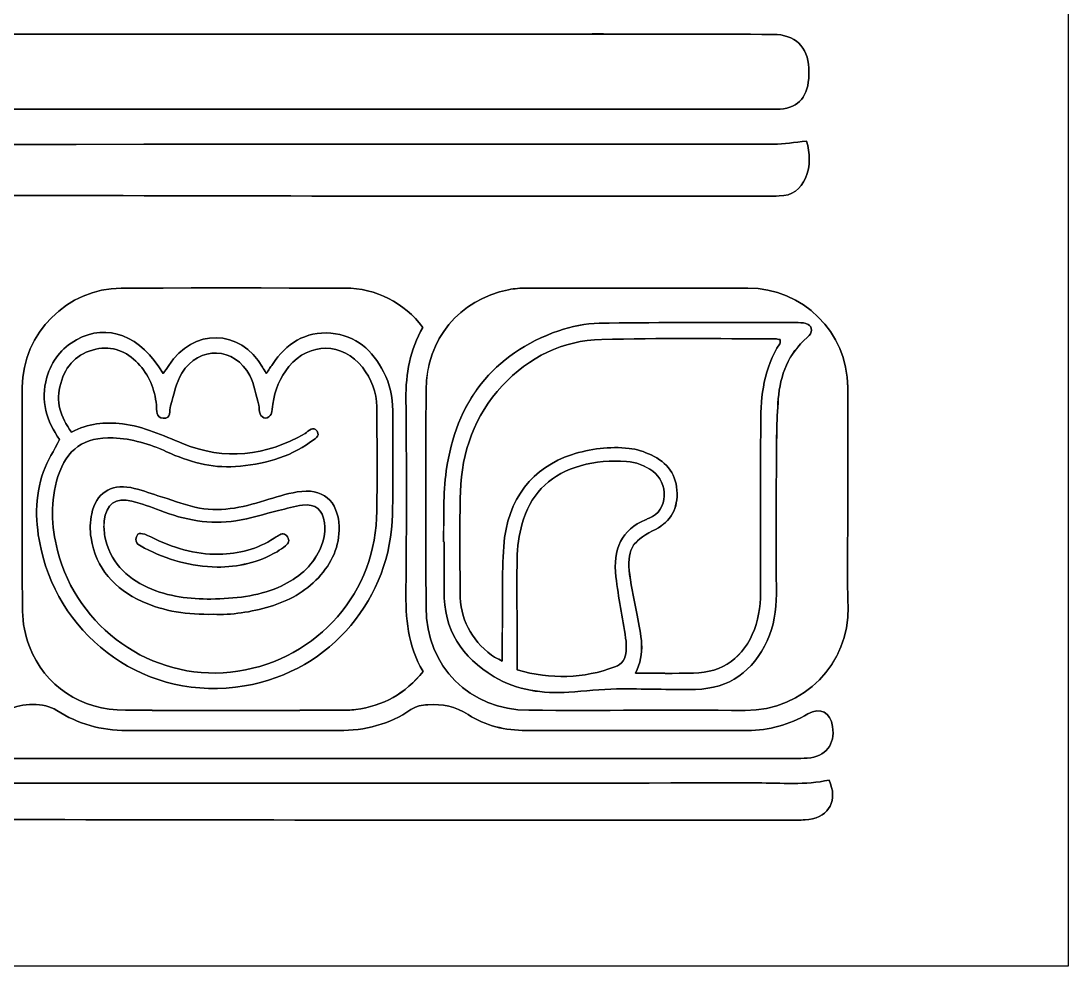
# Model space of a CAD drawing. Extents: x 0 to 300, y 0 to 232.
# Drawn here: x 244.5 to 300, y 0 to 50.1 of the extents above; entities that cross this region are included whole.
import ezdxf

# ---------------------------------------------------------------- set-up
doc = ezdxf.new("R2010")
doc.units = 0
doc.layers.get('0').update_dxf_attribs({"linetype": 'CONTINUOUS'})

msp = doc.modelspace()

# ---------------------------------------------------------------- linework, layer by layer
at = {"color": 7}
for points in [[(245.741734, 45.445512), (245.741734, 45.44637)], [(245.741734, 45.445368), (245.741734, 45.445941)], [(265.772802, 33.876193), (265.773088, 33.875621)], [(265.773374, 33.875049), (265.773088, 33.875621)], [(288.320631, 24.726051), (288.3192, 24.726051)], [(288.320488, 24.725908), (288.320631, 24.726051)], [(288.320774, 24.726194), (288.320631, 24.726051)], [(266.864271, 22.507626), (266.864987, 22.507626)], [(266.865702, 22.507913), (266.864987, 22.507626)], [(254.859109, 21.156168), (254.859109, 21.156024), (254.859109, 21.156024)], [(270.782429, 15.707692), (270.782572, 15.707692)], [(270.782715, 15.707692), (270.782572, 15.707692)], [(277.048505, 15.531981), (277.048934, 15.531981)], [(277.049364, 15.531981), (277.048934, 15.531981)], [(247.365059, 11.014431), (247.365059, 11.015146)], [(247.365059, 11.015003), (247.365059, 11.01486)]]:
    msp.add_lwpolyline(points, dxfattribs=at)
for points in [[(246.505391, 27.933637)], [(246.505391, 27.933637)], [(247.145277, 28.318399)], [(247.145277, 28.318399)], [(254.536591, 19.46688)], [(254.536591, 19.46688)], [(254.660647, 18.657006)], [(254.660647, 18.657006)]]:
    msp.add_lwpolyline(points, close=True, dxfattribs=at)
for points in [[(300.002416, 231.870004), (300.002416, 154.580004), (300.002416, 77.290004), (300.002416, 0.000005)], [(274.755818, 49.439649), (252.87821, 49.43464), (231.000458, 49.426485), (209.122849, 49.41933)], [(209.122849, 49.418901), (231.000458, 49.426055), (252.87821, 49.434068), (274.755818, 49.439219)], [(274.755818, 49.439219), (277.959541, 49.44065), (281.163265, 49.4272), (284.367131, 49.418901)], [(284.367131, 49.41933), (281.163265, 49.427629), (277.959541, 49.440221), (274.755818, 49.439649)], [(286.252162, 47.625446), (286.19693, 48.761844), (285.509825, 49.416468), (284.367131, 49.41933)], [(284.367131, 49.418901), (285.509682, 49.415896), (286.19693, 48.761415), (286.252162, 47.625016)], [(286.244578, 47.076706), (286.257456, 47.258856), (286.261033, 47.443009), (286.252162, 47.625446)], [(286.252162, 47.625016), (286.261177, 47.44258), (286.257456, 47.258427), (286.244578, 47.076277)], [(284.531252, 45.449089), (285.603261, 45.45238), (286.168742, 46.002836), (286.244578, 47.076706)], [(286.244578, 47.076277), (286.168885, 46.002407), (285.603405, 45.45195), (284.531252, 45.448659)], [(207.91319, 45.446799), (220.522752, 45.446656), (233.132172, 45.446656), (245.741734, 45.445368)], [(245.741734, 45.44637), (233.132172, 45.44637), (220.522752, 45.44637), (207.91319, 45.44637)], [(245.741734, 45.445941), (255.925395, 45.445941), (266.109057, 45.445941), (276.292718, 45.445941)], [(276.292718, 45.445512), (266.109057, 45.445368), (255.925395, 45.445368), (245.741734, 45.445512)], [(276.292718, 45.445941), (279.038848, 45.445941), (281.785122, 45.440503), (284.531252, 45.449089)], [(284.531252, 45.448659), (281.785122, 45.439931), (279.038848, 45.445512), (276.292718, 45.445512)], [(284.379007, 43.593247), (258.925505, 43.584948), (233.472004, 43.58595), (208.018502, 43.587953)], [(208.018645, 43.588096), (233.472147, 43.586093), (258.925648, 43.585091), (284.37915, 43.59339)], [(286.127104, 43.763378), (285.497949, 43.699561), (284.938335, 43.59339), (284.379007, 43.593247)], [(284.37915, 43.59339), (284.938478, 43.593533), (285.497949, 43.699704), (286.127247, 43.763521)], [(286.06901, 41.799792), (286.353182, 42.443971), (286.321273, 43.122776), (286.127104, 43.763378)], [(286.127247, 43.763521), (286.321273, 43.12292), (286.353325, 42.444114), (286.069153, 41.799935)], [(284.68364, 40.84726), (285.364163, 40.848691), (285.815603, 41.225726), (286.06901, 41.799792)], [(286.069153, 41.799935), (285.815746, 41.225726), (285.364306, 40.848119), (284.683783, 40.847403)], [(230.987437, 40.892905), (242.843359, 40.888899), (254.699281, 40.850837), (266.555203, 40.834096)], [(266.555346, 40.834239), (254.699424, 40.85098), (242.843502, 40.889042), (230.98758, 40.893048)], [(266.555203, 40.834096), (272.369266, 40.82594), (278.18333, 40.832665), (283.99725, 40.834096)], [(283.997393, 40.834239), (278.18333, 40.832808), (272.369266, 40.825654), (266.555346, 40.834239)], [(283.99725, 40.834096), (284.22619, 40.834096), (284.454843, 40.847117), (284.68364, 40.84726)], [(284.683783, 40.847403), (284.454986, 40.84726), (284.226333, 40.834239), (283.997393, 40.834239)], [(244.528211, 30.698798), (244.543092, 33.578), (246.918483, 35.949241), (249.78123, 35.959543)], [(249.78123, 35.958685), (246.918483, 35.948526), (244.543235, 33.577141), (244.528211, 30.69794)], [(249.78123, 35.959543), (253.740453, 35.973566), (257.699677, 35.967986), (261.658758, 35.961117)], [(261.658758, 35.960259), (257.699677, 35.967127), (253.740453, 35.972707), (249.78123, 35.958685)], [(261.658758, 35.961117), (263.278362, 35.958113), (264.798664, 35.1863), (265.772802, 33.876193)], [(265.773088, 33.875621), (264.798807, 35.185728), (263.278505, 35.95754), (261.658758, 35.960259)], [(270.322976, 35.874836), (267.702762, 35.343124), (265.958815, 33.242889), (265.947798, 30.567587)], [(265.947941, 30.567873), (265.958958, 33.243175), (267.703049, 35.34341), (270.323119, 35.875122)], [(271.27608, 35.958828), (270.957997, 35.958828), (270.633761, 35.937937), (270.322976, 35.874836)], [(270.323119, 35.875122), (270.633904, 35.938223), (270.95814, 35.958685), (271.276223, 35.959114)], [(283.012667, 35.960259), (279.100376, 35.96956), (275.188228, 35.964408), (271.27608, 35.958828)], [(271.276223, 35.959114), (275.188514, 35.964551), (279.100662, 35.969703), (283.01281, 35.960545)], [(288.31548, 30.697224), (288.286433, 33.633947), (285.947529, 35.953391), (283.012667, 35.960259)], [(283.01281, 35.960545), (285.947672, 35.953677), (288.286433, 33.634233), (288.315623, 30.69751)], [(251.999082, 31.427685), (250.821331, 33.442067), (249.030594, 34.131461), (247.404121, 33.21928)], [(247.404121, 33.21928), (249.030594, 34.131461), (250.821331, 33.442067), (251.999082, 31.427685)], [(275.128274, 34.094544), (274.40969, 34.080951), (273.662632, 33.940296), (272.983969, 33.701198)], [(272.984685, 33.701484), (273.663347, 33.940583), (274.410406, 34.081237), (275.12899, 34.094831)], [(283.566844, 34.139903), (280.754035, 34.132176), (277.940511, 34.147487), (275.128274, 34.094544)], [(275.12899, 34.094831), (277.941083, 34.147773), (280.754607, 34.132606), (283.567559, 34.140189)], [(285.556615, 34.129315), (284.893263, 34.137184), (284.230053, 34.141763), (283.566844, 34.139903)], [(283.567559, 34.140189), (284.230912, 34.142049), (284.894121, 34.137328), (285.55733, 34.129601)], [(286.099631, 34.081667), (285.929787, 34.134466), (285.738479, 34.127168), (285.556615, 34.129315)], [(285.55733, 34.129601), (285.739194, 34.127454), (285.930502, 34.134752), (286.100346, 34.081953)], [(286.264611, 33.442782), (286.4801, 33.706349), (286.419431, 33.981935), (286.099631, 34.081667)], [(286.100346, 34.081953), (286.420146, 33.982221), (286.480815, 33.706635), (286.265326, 33.443068)], [(257.268698, 31.767374), (256.103968, 33.814237), (253.556729, 33.85702), (252.299422, 31.851795)], [(252.299422, 31.851795), (253.556586, 33.85702), (256.103968, 33.814237), (257.268698, 31.767374)], [(260.899966, 33.56784), (259.525041, 33.68045), (258.537453, 33.015667), (257.794401, 31.915469)], [(257.794401, 31.915469), (258.537453, 33.015524), (259.525041, 33.68045), (260.899966, 33.56784)], [(263.697322, 31.512678), (263.110378, 32.651224), (262.24055, 33.458236), (260.899966, 33.56784)], [(260.899966, 33.56784), (262.24055, 33.458092), (263.110378, 32.651224), (263.697322, 31.512678)], [(265.773088, 33.875621), (265.096858, 32.683847), (264.867203, 31.429259), (264.879794, 30.092108)], [(264.879794, 30.09125), (264.867489, 31.428686), (265.097287, 32.683275), (265.773374, 33.875049)], [(272.983969, 33.701198), (269.472752, 32.464065), (267.533204, 29.901802), (267.017088, 26.272108)], [(267.017804, 26.272395), (267.53392, 29.902089), (269.473467, 32.464208), (272.984685, 33.701484)], [(284.631556, 30.082951), (284.731288, 31.344551), (285.162839, 32.490823), (286.166167, 33.347629)], [(286.166882, 33.347915), (285.163554, 32.491109), (284.732146, 31.344837), (284.632271, 30.083237)], [(286.166167, 33.347629), (286.200794, 33.377105), (286.235707, 33.407726), (286.264611, 33.442782)], [(286.265326, 33.443068), (286.236566, 33.408012), (286.201652, 33.377391), (286.166882, 33.347915)], [(247.404121, 33.21928), (246.612706, 32.775423), (246.083712, 32.114933), (245.830877, 31.228936)], [(245.830877, 31.228936), (246.083856, 32.114933), (246.612706, 32.775566), (247.404121, 33.21928)], [(250.662218, 31.97857), (250.055957, 32.609585), (249.308899, 32.912501), (248.42462, 32.721766)], [(248.424763, 32.721909), (249.309042, 32.912644), (250.055957, 32.609728), (250.662361, 31.978714)], [(256.594757, 31.319368), (255.799479, 32.850544), (253.894988, 32.927525), (252.99597, 31.451866)], [(252.996114, 31.452009), (253.895131, 32.927668), (255.799765, 32.850687), (256.594901, 31.319511)], [(262.570223, 31.758788), (261.515957, 33.089929), (259.75627, 33.107672), (258.670667, 31.799139)], [(258.67081, 31.799282), (259.756413, 33.107815), (261.5161, 33.090072), (262.570366, 31.758932)], [(269.990584, 30.778069), (271.41144, 32.315684), (273.186581, 33.180932), (275.261346, 33.235735)], [(275.261775, 33.235592), (273.18701, 33.180789), (271.41187, 32.315541), (269.991013, 30.777925)], [(275.261346, 33.235735), (278.326989, 33.316579), (281.395924, 33.270076), (284.463572, 33.275084)], [(284.464001, 33.274941), (281.396497, 33.269933), (278.327419, 33.316436), (275.261775, 33.235592)], [(284.705818, 33.012662), (283.872478, 31.727023), (283.699915, 30.282701), (283.697196, 28.800746)], [(283.697626, 28.800603), (283.700344, 30.282414), (283.872908, 31.726737), (284.706248, 33.012519)], [(284.463572, 33.275084), (284.550998, 33.275227), (284.63871, 33.245179), (284.73787, 33.22715)], [(284.738299, 33.227007), (284.63914, 33.245036), (284.551427, 33.275084), (284.464001, 33.274941)], [(284.73787, 33.22715), (284.726423, 33.14144), (284.73787, 33.062742), (284.705818, 33.012662)], [(284.706248, 33.012519), (284.738728, 33.062599), (284.726852, 33.141297), (284.738299, 33.227007)], [(248.42462, 32.721766), (247.43188, 32.507707), (246.837067, 31.864244), (246.563627, 30.906847)], [(246.56377, 30.90699), (246.83721, 31.864244), (247.432023, 32.50785), (248.424763, 32.721909)], [(251.641221, 29.761148), (251.55408, 30.607079), (251.251737, 31.365299), (250.662218, 31.97857)], [(250.662361, 31.978714), (251.25188, 31.365442), (251.55408, 30.607222), (251.641364, 29.761291)], [(252.299422, 31.851795), (252.211423, 31.711427), (252.107971, 31.580645), (251.999082, 31.427685)], [(251.999082, 31.427685), (252.107971, 31.580645), (252.21128, 31.711283), (252.299422, 31.851795)], [(257.47131, 31.431405), (257.382453, 31.578499), (257.323215, 31.671648), (257.268698, 31.767374)], [(257.268698, 31.767374), (257.323215, 31.671648), (257.382453, 31.578642), (257.47131, 31.431405)], [(257.794401, 31.915469), (257.696386, 31.770379), (257.600231, 31.62443), (257.47131, 31.431405)], [(257.47131, 31.431405), (257.600088, 31.62443), (257.696386, 31.770379), (257.794401, 31.915469)], [(258.670667, 31.799139), (258.190896, 31.22078), (257.922035, 30.548414), (257.81615, 29.807651)], [(257.816293, 29.807794), (257.922035, 30.548557), (258.191039, 31.220924), (258.67081, 31.799282)], [(263.327155, 29.66671), (263.321718, 30.443244), (263.054288, 31.147663), (262.570223, 31.758788)], [(262.570366, 31.758932), (263.054431, 31.147806), (263.321861, 30.443388), (263.327298, 29.666853)], [(245.830877, 31.228936), (245.474733, 29.980357), (245.819001, 28.886169), (246.505391, 27.933637)], [(246.505391, 27.933637), (245.819001, 28.886026), (245.474733, 29.980357), (245.830877, 31.228936)], [(252.99597, 31.451866), (252.684613, 30.940902), (252.569714, 30.306596), (252.38971, 29.721083)], [(252.389853, 29.721226), (252.569857, 30.306739), (252.684899, 30.940902), (252.996114, 31.452009)], [(257.073241, 29.757427), (256.927149, 30.282987), (256.841726, 30.843889), (256.594757, 31.319368)], [(256.594901, 31.319511), (256.841869, 30.844032), (256.927292, 30.28313), (257.073384, 29.75757)], [(264.178667, 29.461666), (264.184247, 30.190409), (264.024419, 30.877943), (263.697322, 31.512678)], [(263.697322, 31.512678), (264.024419, 30.877943), (264.184247, 30.190409), (264.178667, 29.461666)], [(244.539229, 18.821556), (244.506605, 22.780351), (244.507607, 26.739861), (244.528211, 30.698798)], [(244.528211, 30.69794), (244.507607, 26.739002), (244.506748, 22.779492), (244.539229, 18.820698)], [(247.145277, 28.318399), (246.540304, 29.118543), (246.291046, 29.952884), (246.56377, 30.90699)], [(246.563627, 30.906847), (246.291046, 29.952884), (246.540304, 29.118543), (247.145277, 28.318399)], [(265.946367, 19.037046), (265.933489, 22.880655), (265.932058, 26.724407), (265.947941, 30.567873)], [(265.947798, 30.567587), (265.932058, 26.724121), (265.933346, 22.880369), (265.946224, 19.036759)], [(267.770872, 25.156887), (267.836406, 27.283163), (268.525085, 29.19209), (269.990584, 30.778069)], [(269.991013, 30.777925), (268.525514, 29.191947), (267.836835, 27.28302), (267.771301, 25.156744)], [(288.3192, 24.726051), (288.3192, 26.716394), (288.335226, 28.707024), (288.31548, 30.697224)], [(288.315623, 30.69751), (288.335512, 28.70731), (288.319343, 26.716681), (288.319343, 24.726337)], [(264.879794, 30.092108), (264.911131, 26.728271), (264.912561, 23.363717), (264.879794, 19.99988)], [(264.879794, 19.999021), (264.912275, 23.362859), (264.910844, 26.727412), (264.879794, 30.09125)], [(284.530107, 26.519792), (284.537691, 27.708132), (284.537977, 28.899906), (284.631556, 30.082951)], [(284.632271, 30.083237), (284.538692, 28.900049), (284.538406, 27.708275), (284.530823, 26.520079)], [(252.008239, 29.054583), (251.604733, 29.076046), (251.670553, 29.47669), (251.641221, 29.761148)], [(251.641364, 29.761291), (251.670697, 29.476976), (251.604876, 29.076332), (252.008382, 29.054726)], [(252.38971, 29.721083), (252.309438, 29.459806), (252.457247, 29.030401), (252.008239, 29.054583)], [(252.008382, 29.054726), (252.45739, 29.030544), (252.309581, 29.459949), (252.389853, 29.721226)], [(257.139634, 29.285955), (257.079108, 29.426467), (257.115595, 29.605326), (257.073241, 29.757427)], [(257.073384, 29.75757), (257.115738, 29.605469), (257.079251, 29.42661), (257.139777, 29.286098)], [(257.81615, 29.807651), (257.790251, 29.626646), (257.793685, 29.433192), (257.725147, 29.269929)], [(257.72529, 29.270072), (257.793828, 29.433335), (257.790394, 29.626789), (257.816293, 29.807794)], [(263.314563, 23.762931), (263.386107, 25.728377), (263.341034, 27.698688), (263.327155, 29.66671)], [(263.327298, 29.666853), (263.341177, 27.698831), (263.38625, 25.728663), (263.314706, 23.763074)], [(264.178667, 29.461666), (264.164501, 27.630579), (264.205997, 25.798776), (264.167792, 23.968404)], [(264.167792, 23.968404), (264.20614, 25.798776), (264.164644, 27.630579), (264.178667, 29.461666)], [(257.427382, 29.060592), (257.32579, 29.063597), (257.183848, 29.183075), (257.139634, 29.285955)], [(257.139777, 29.286098), (257.183991, 29.183218), (257.325933, 29.063597), (257.427525, 29.060736)], [(257.725147, 29.269929), (257.683365, 29.170483), (257.528402, 29.057874), (257.427382, 29.060592)], [(257.427525, 29.060736), (257.528545, 29.057874), (257.683508, 29.170627), (257.72529, 29.270072)], [(247.145277, 28.318399), (248.018252, 28.781286), (248.900957, 28.873864), (249.837034, 28.759108)], [(249.837177, 28.759251), (248.900814, 28.873864), (248.018109, 28.781286), (247.145277, 28.318399)], [(249.837034, 28.759108), (250.97286, 28.619884), (251.981768, 28.141829), (253.018721, 27.721153)], [(253.018864, 27.721296), (251.981911, 28.141829), (250.97286, 28.620027), (249.837177, 28.759251)], [(259.52919, 28.256156), (259.723646, 28.369338), (259.959168, 28.685275), (260.166072, 28.369338)], [(260.166215, 28.369481), (259.959311, 28.685418), (259.723789, 28.369481), (259.529334, 28.256299)], [(260.166072, 28.369338), (260.356664, 28.078156), (260.01397, 27.941507), (259.822949, 27.803571)], [(259.823092, 27.803714), (260.014256, 27.94165), (260.356807, 28.078299), (260.166215, 28.369481)], [(283.697196, 28.800746), (283.692188, 25.893357), (283.695766, 22.985824), (283.695336, 20.078578)], [(283.695766, 20.078435), (283.697196, 22.985681), (283.692618, 25.893214), (283.697626, 28.800603)], [(246.505391, 27.933637), (246.200042, 27.332814), (245.864217, 26.807827), (245.656883, 26.236194)], [(245.656883, 26.236194), (245.864217, 26.807827), (246.200042, 27.332814), (246.505391, 27.933637)], [(249.346244, 28.011048), (247.80033, 28.069856), (246.894159, 27.433691), (246.419681, 25.962038)], [(246.419824, 25.962182), (246.894302, 27.433834), (247.800473, 28.07), (249.346388, 28.011191)], [(252.184523, 27.280587), (251.283073, 27.694968), (250.344278, 27.973273), (249.346244, 28.011048)], [(249.346388, 28.011191), (250.344421, 27.973273), (251.283216, 27.695111), (252.184666, 27.28073)], [(253.018721, 27.721153), (255.275207, 26.805967), (257.442549, 27.04249), (259.52919, 28.256156)], [(259.529334, 28.256299), (257.442692, 27.042633), (255.27535, 26.805967), (253.018864, 27.721296)], [(259.822949, 27.803571), (258.633035, 26.944762), (257.269986, 26.609365), (255.833104, 26.500333)], [(255.833247, 26.500476), (257.270129, 26.609651), (258.633035, 26.944905), (259.823092, 27.803714)], [(255.833104, 26.500333), (254.539452, 26.402175), (253.3431, 26.748017), (252.184523, 27.280587)], [(252.184666, 27.28073), (253.343243, 26.74816), (254.539596, 26.402318), (255.833247, 26.500476)], [(276.71411, 27.460019), (275.679876, 27.570053), (274.658376, 27.449573), (273.666781, 27.122905)], [(273.667211, 27.122762), (274.658805, 27.44943), (275.680305, 27.56991), (276.714539, 27.459876)], [(277.890144, 27.111172), (277.522267, 27.282161), (277.115041, 27.417379), (276.71411, 27.460019)], [(276.714539, 27.459876), (277.11547, 27.417236), (277.522553, 27.282161), (277.890573, 27.111029)], [(273.666781, 27.122905), (271.647105, 26.457836), (270.241559, 24.816339), (270.066993, 22.256222)], [(270.067422, 22.256079), (270.241988, 24.816196), (271.647534, 26.45755), (273.667211, 27.122762)], [(276.577748, 26.76762), (275.751992, 26.818129), (274.938398, 26.76762), (274.13296, 26.536534)], [(274.133103, 26.536534), (274.938541, 26.768335), (275.752135, 26.818129), (276.577891, 26.76762)], [(277.973707, 26.250645), (277.54931, 26.545405), (277.091431, 26.736283), (276.577748, 26.76762)], [(276.577891, 26.76762), (277.091574, 26.73614), (277.549453, 26.545262), (277.97385, 26.250645)], [(279.264068, 25.070748), (279.252335, 26.047032), (278.744804, 26.71339), (277.890144, 27.111172)], [(277.890573, 27.111029), (278.745233, 26.71339), (279.252764, 26.046889), (279.264497, 25.070605)], [(245.656883, 26.236194), (245.166237, 24.883304), (245.21274, 23.478616), (245.522524, 22.105122)], [(245.522524, 22.105122), (245.21274, 23.478616), (245.16638, 24.883304), (245.656883, 26.236194)], [(267.017088, 26.272108), (266.841234, 25.035119), (266.908342, 23.763503), (266.864271, 22.507626)], [(266.864987, 22.507626), (266.909058, 23.763503), (266.84195, 25.035119), (267.017804, 26.272395)], [(274.13296, 26.536534), (272.636553, 26.105984), (271.596595, 25.185933), (271.115822, 23.708128)], [(271.115965, 23.708128), (271.596738, 25.18579), (272.636696, 26.105984), (274.133103, 26.536534)], [(277.773671, 23.763646), (278.816634, 24.143543), (278.809766, 25.670141), (277.973707, 26.250645)], [(277.97385, 26.250645), (278.809909, 25.670141), (278.816777, 24.143543), (277.773814, 23.763646)], [(284.530823, 26.520079), (284.516514, 24.256009), (284.516514, 21.991654), (284.532254, 19.727298)], [(284.531538, 19.727012), (284.516657, 21.991225), (284.516657, 24.25558), (284.530107, 26.519792)], [(246.399506, 22.038587), (246.066542, 23.347262), (245.998862, 24.657083), (246.419824, 25.962182)], [(246.419681, 25.962038), (245.998862, 24.65694), (246.066399, 23.347119), (246.399363, 22.038443)], [(250.281892, 25.376239), (249.194572, 25.57141), (248.437354, 25.070319), (248.210132, 23.99602)], [(248.210132, 23.995877), (248.437354, 25.070319), (249.194572, 25.57141), (250.281892, 25.376096)], [(251.723353, 24.94941), (251.244153, 25.097505), (250.772252, 25.288384), (250.281892, 25.376239)], [(250.281892, 25.376096), (250.772252, 25.288241), (251.244297, 25.097362), (251.723353, 24.949267)], [(259.109516, 25.148301), (258.527007, 25.049571), (257.954945, 24.871141), (257.389035, 24.694142)], [(257.389035, 24.693999), (257.954945, 24.870998), (258.527007, 25.049285), (259.109516, 25.148158)], [(261.330659, 23.322938), (261.277287, 24.694858), (260.455966, 25.376812), (259.109516, 25.148301)], [(259.109516, 25.148158), (260.455966, 25.376669), (261.277287, 24.694715), (261.330659, 23.322794)], [(267.747549, 19.800273), (267.752843, 21.585859), (267.715926, 23.372732), (267.770872, 25.156887)], [(267.771301, 25.156744), (267.716356, 23.372589), (267.753272, 21.585859), (267.747978, 19.80013)], [(277.966267, 23.080548), (278.82479, 23.494356), (279.275515, 24.12165), (279.264068, 25.070748)], [(279.264497, 25.070605), (279.275944, 24.121507), (278.825219, 23.49407), (277.966696, 23.080405)], [(250.339699, 24.655223), (249.469729, 24.864273), (248.977079, 24.503407), (248.876346, 23.609398)], [(248.876489, 23.609398), (248.977079, 24.503407), (249.469729, 24.864273), (250.339842, 24.655223)], [(251.833244, 24.16286), (251.343885, 24.350161), (250.847802, 24.533312), (250.339699, 24.655223)], [(250.339842, 24.655223), (250.847945, 24.533169), (251.344028, 24.350018), (251.833387, 24.16286)], [(253.68422, 24.34501), (253.020725, 24.506269), (252.376832, 24.747371), (251.723353, 24.94941)], [(251.723353, 24.949267), (252.376832, 24.747228), (253.020725, 24.506126), (253.68422, 24.344867)], [(257.389035, 24.694142), (256.176227, 24.314532), (254.952259, 24.036657), (253.68422, 24.34501)], [(253.68422, 24.344867), (254.952116, 24.036657), (256.176227, 24.314389), (257.389035, 24.693999)], [(259.387105, 24.445457), (258.959703, 24.395663), (258.541316, 24.264165), (258.120497, 24.161715)], [(258.12064, 24.161715), (258.541316, 24.264308), (258.959703, 24.395806), (259.387248, 24.445457)], [(260.557129, 23.507949), (260.462262, 24.208648), (260.087374, 24.52673), (259.387105, 24.445457)], [(259.387248, 24.445457), (260.087517, 24.52673), (260.462405, 24.208791), (260.557272, 23.507949)], [(288.320631, 24.726051), (288.320631, 22.82714), (288.276131, 20.926799), (288.33079, 19.029462)], [(288.330647, 19.029176), (288.276131, 20.926656), (288.320488, 22.826854), (288.320488, 24.725908)], [(288.319343, 24.726337), (288.319343, 24.726194), (288.320774, 24.726194), (288.320774, 24.726194)], [(248.210132, 23.99602), (248.122705, 23.582498), (248.110972, 23.129341), (248.175075, 22.711383)], [(248.175075, 22.71124), (248.110972, 23.129197), (248.122705, 23.582355), (248.210132, 23.995877)], [(255.860863, 23.613548), (254.474491, 23.39906), (253.134908, 23.66463), (251.833244, 24.16286)], [(251.833387, 24.16286), (253.135194, 23.664773), (254.474634, 23.39906), (255.861006, 23.613548)], [(258.120497, 24.161715), (257.367142, 23.977991), (256.62409, 23.731452), (255.860863, 23.613548)], [(255.861006, 23.613548), (256.624233, 23.731452), (257.367285, 23.977991), (258.12064, 24.161715)], [(256.315022, 14.859042), (260.978235, 15.646451), (264.076073, 19.597948), (264.167792, 23.968404)], [(264.167792, 23.968404), (264.076073, 19.597948), (260.978235, 15.646451), (256.315022, 14.859042)], [(248.876346, 23.609398), (248.846155, 23.341682), (248.860893, 23.058799), (248.911259, 22.793658)], [(248.911402, 22.793658), (248.860893, 23.058942), (248.846298, 23.341682), (248.876489, 23.609398)], [(255.570682, 15.589645), (259.851137, 16.038939), (263.159457, 19.496069), (263.314563, 23.762931)], [(263.314706, 23.763074), (263.1596, 19.496213), (259.85128, 16.039082), (255.570825, 15.589788)], [(260.228744, 21.924689), (260.495029, 22.419485), (260.633108, 22.944472), (260.557129, 23.507949)], [(260.557272, 23.507949), (260.633252, 22.944472), (260.495172, 22.419485), (260.228887, 21.924689)], [(271.115822, 23.708128), (270.920651, 23.108021), (270.802175, 22.45912), (270.786006, 21.829107)], [(270.786149, 21.829107), (270.802175, 22.45912), (270.920651, 23.108021), (271.115965, 23.708128)], [(276.019565, 20.646348), (275.846429, 22.099112), (276.319762, 23.161821), (277.591807, 23.667921)], [(277.59195, 23.667921), (276.319762, 23.161821), (275.846572, 22.099112), (276.019708, 20.646348)], [(277.591807, 23.667921), (277.655052, 23.693104), (277.709711, 23.740466), (277.773671, 23.763646)], [(277.773814, 23.763646), (277.709997, 23.740466), (277.655338, 23.693104), (277.59195, 23.667921)], [(248.911259, 22.793658), (249.163522, 21.466524), (250.00974, 20.623025), (251.193644, 20.077433)], [(251.193787, 20.077433), (250.009883, 20.623025), (249.163665, 21.466524), (248.911402, 22.793658)], [(251.340165, 22.765184), (250.860823, 23.003996), (250.652202, 23.010292), (250.578226, 22.765184)], [(250.578226, 22.764897), (250.652345, 23.010149), (250.860966, 23.003853), (251.340165, 22.76504)], [(258.115918, 22.843023), (258.039795, 22.79237), (257.964675, 22.739714), (257.887837, 22.690206)], [(257.887837, 22.690063), (257.964675, 22.739714), (258.039795, 22.792227), (258.115918, 22.84288)], [(258.593829, 22.771622), (258.462618, 22.9532), (258.29678, 22.963216), (258.115918, 22.843023)], [(258.115918, 22.84288), (258.29678, 22.963073), (258.462618, 22.953057), (258.593829, 22.771479)], [(260.232035, 20.599558), (260.943608, 21.366077), (261.372011, 22.259084), (261.330659, 23.322938)], [(261.330659, 23.322794), (261.372011, 22.258798), (260.943608, 21.365933), (260.232035, 20.599415)], [(276.74702, 20.761104), (276.584616, 22.008967), (276.854622, 22.545115), (277.966267, 23.080548)], [(277.966696, 23.080405), (276.855051, 22.544972), (276.585189, 22.008824), (276.74745, 20.760961)], [(248.175075, 22.711383), (248.426194, 21.076611), (249.423655, 20.007749), (250.884861, 19.339818)], [(250.884861, 19.339675), (249.423512, 20.007749), (248.42605, 21.076611), (248.175075, 22.71124)], [(251.011637, 22.173375), (250.777403, 22.298576), (250.466761, 22.396305), (250.578226, 22.764897)], [(250.578226, 22.765184), (250.466904, 22.396591), (250.777546, 22.298862), (251.011637, 22.173661)], [(254.96156, 21.842843), (253.671628, 21.824814), (252.480856, 22.196698), (251.340165, 22.765184)], [(251.340165, 22.76504), (252.480856, 22.196412), (253.671628, 21.824671), (254.96156, 21.8427)], [(257.887837, 22.690206), (256.996833, 22.115854), (256.014253, 21.857581), (254.96156, 21.842843)], [(254.96156, 21.8427), (256.014253, 21.857438), (256.996976, 22.115711), (257.887837, 22.690063)], [(258.041656, 21.98035), (258.198622, 22.072784), (258.352012, 22.175807), (258.490949, 22.293282)], [(258.490949, 22.293139), (258.352012, 22.175807), (258.198622, 22.072784), (258.041656, 21.980207)], [(258.490949, 22.293282), (258.640046, 22.419342), (258.732481, 22.579886), (258.593829, 22.771622)], [(258.593829, 22.771479), (258.732624, 22.579742), (258.640046, 22.419199), (258.490949, 22.293139)], [(266.864987, 22.507626), (266.87858, 22.507626), (266.892316, 22.506196), (266.906053, 22.506196)], [(266.906768, 22.506482), (266.893032, 22.506482), (266.879295, 22.506482), (266.865702, 22.507913)], [(266.906053, 22.506196), (266.906053, 21.637084), (266.919074, 20.767829), (266.903477, 19.89886)], [(266.904193, 19.899146), (266.919646, 20.767972), (266.906768, 21.637227), (266.906768, 22.506482)], [(270.066993, 22.256222), (269.96583, 20.774125), (270.009758, 19.281868), (269.992015, 17.794047)], [(269.992444, 17.793904), (270.010187, 19.281582), (269.966259, 20.773838), (270.067422, 22.256079)], [(245.522524, 22.105122), (246.591529, 17.366645), (251.127394, 13.982918), (256.315022, 14.859042)], [(256.315022, 14.859042), (251.127394, 13.982918), (246.591529, 17.366502), (245.522524, 22.105122)], [(246.399363, 22.038443), (247.449337, 17.913382), (251.381231, 15.149938), (255.570682, 15.589645)], [(255.570825, 15.589788), (251.381517, 15.150224), (247.44948, 17.913525), (246.399506, 22.038587)], [(251.011637, 22.173661), (252.201836, 21.537638), (253.472165, 21.197806), (254.859109, 21.156168)], [(254.859109, 21.156024), (253.472308, 21.197663), (252.201836, 21.537495), (251.011637, 22.173375)], [(254.859109, 21.156024), (255.961453, 21.171907), (257.04863, 21.394694), (258.041656, 21.98035)], [(258.041656, 21.980207), (257.04863, 21.394694), (255.961453, 21.17205), (254.859109, 21.156024)], [(258.092595, 20.082727), (258.999195, 20.470923), (259.751691, 21.038693), (260.228744, 21.924689)], [(260.228887, 21.924689), (259.751834, 21.038693), (258.999338, 20.470923), (258.092738, 20.082727)], [(270.786006, 21.829107), (270.744368, 20.183461), (270.778709, 18.535668), (270.782429, 16.888877)], [(270.782572, 16.888877), (270.778995, 18.535811), (270.744511, 20.183461), (270.786149, 21.829107)], [(257.671203, 19.074821), (258.650206, 19.368722), (259.528761, 19.841911), (260.232035, 20.599558)], [(260.232035, 20.599415), (259.528761, 19.841768), (258.650062, 19.368436), (257.671203, 19.074678)], [(276.532962, 17.396264), (276.365836, 18.480293), (276.149202, 19.558026), (276.019565, 20.646348)], [(276.019708, 20.646348), (276.149345, 19.558169), (276.365979, 18.480293), (276.533105, 17.396264)], [(277.145804, 18.603778), (277.011159, 19.322648), (276.841172, 20.037082), (276.74702, 20.761104)], [(276.74745, 20.760961), (276.841601, 20.036796), (277.011589, 19.322505), (277.146234, 18.603634)], [(251.193644, 20.077433), (252.276528, 19.578488), (253.433817, 19.474034), (254.536591, 19.46688)], [(254.536591, 19.46688), (253.433817, 19.474177), (252.276528, 19.578488), (251.193787, 20.077433)], [(254.536591, 19.46688), (255.80091, 19.490489), (256.978661, 19.605817), (258.092595, 20.082727)], [(258.092738, 20.082727), (256.978661, 19.605674), (255.80091, 19.490489), (254.536591, 19.46688)], [(264.879794, 19.99988), (264.865056, 18.469419), (264.959494, 16.982313), (265.788398, 15.627563)], [(265.788398, 15.626705), (264.959494, 16.981454), (264.8652, 18.468417), (264.879794, 19.999021)], [(283.695336, 20.078578), (283.695193, 19.319786), (283.634667, 18.573586), (283.363374, 17.851282)], [(283.363803, 17.851139), (283.635097, 18.573586), (283.695622, 19.319786), (283.695766, 20.078435)], [(266.903477, 19.89886), (266.866131, 17.839406), (267.83612, 16.372189), (269.560464, 15.348972)], [(269.561179, 15.349258), (267.836692, 16.372332), (266.866847, 17.839692), (266.904193, 19.899146)], [(269.410938, 16.494386), (268.342219, 17.335595), (267.743399, 18.416619), (267.747549, 19.800273)], [(267.747978, 19.80013), (267.743828, 18.416476), (268.342649, 17.335452), (269.411367, 16.494242)], [(284.037029, 17.25933), (284.3926, 18.037724), (284.537118, 18.864769), (284.531538, 19.727012)], [(284.532254, 19.727298), (284.537834, 18.865055), (284.393316, 18.038011), (284.037744, 17.259616)], [(250.884861, 19.339818), (252.049162, 18.807677), (253.288012, 18.632109), (254.660647, 18.657006)], [(254.660647, 18.657006), (253.288012, 18.631966), (252.049162, 18.807677), (250.884861, 19.339675)], [(254.660647, 18.657006), (255.621478, 18.61408), (256.657573, 18.770474), (257.671203, 19.074821)], [(257.671203, 19.074678), (256.657573, 18.770474), (255.621478, 18.614223), (254.660647, 18.657006)], [(265.946224, 19.036759), (265.956812, 15.872671), (268.241343, 13.581273), (271.40586, 13.567965)], [(271.406003, 13.568252), (268.241486, 13.581559), (265.956955, 15.872815), (265.946367, 19.037046)], [(282.868006, 13.558808), (286.018071, 13.540207), (288.415784, 16.072278), (288.330647, 19.029176)], [(288.33079, 19.029462), (288.41607, 16.072564), (286.018214, 13.540493), (282.868149, 13.559094)], [(244.909109, 16.954697), (244.687324, 17.541784), (244.54438, 18.196408), (244.539229, 18.821556)], [(244.539229, 18.820698), (244.54438, 18.19555), (244.687324, 17.540926), (244.909109, 16.953839)], [(277.048934, 15.531981), (277.612412, 16.58453), (277.334823, 17.594583), (277.145804, 18.603778)], [(277.146234, 18.603634), (277.335252, 17.594583), (277.612841, 16.58453), (277.049364, 15.531981)], [(269.992015, 17.794047), (269.986005, 17.294243), (269.990584, 16.794153), (269.990584, 16.170722)], [(269.991013, 16.170579), (269.991013, 16.793867), (269.986005, 17.2941), (269.992444, 17.793904)], [(283.363374, 17.851282), (282.812774, 16.386068), (281.693403, 15.562745), (280.133609, 15.535272)], [(280.134038, 15.535129), (281.693832, 15.562458), (282.813347, 16.385782), (283.363803, 17.851139)], [(276.560435, 16.714311), (276.569449, 16.941104), (276.567446, 17.172619), (276.532962, 17.396264)], [(276.533105, 17.396264), (276.567589, 17.172619), (276.569592, 16.941104), (276.560578, 16.714311)], [(280.240066, 14.677893), (282.044253, 14.717671), (283.296552, 15.638152), (284.037029, 17.25933)], [(284.037744, 17.259616), (283.297268, 15.638438), (282.044968, 14.717958), (280.240781, 14.678179)], [(249.997864, 13.567822), (247.640502, 13.574261), (245.705962, 14.845162), (244.909109, 16.954697)], [(244.909109, 16.953839), (245.705962, 14.844304), (247.640645, 13.573403), (249.997864, 13.566964)], [(270.782429, 16.888877), (270.78386, 16.525579), (270.782429, 16.16228), (270.782429, 15.707692)], [(270.782572, 15.707692), (270.782572, 16.16228), (270.782572, 16.525579), (270.782572, 16.888877)], [(275.965764, 15.86938), (276.342799, 16.009034), (276.544981, 16.310089), (276.560435, 16.714311)], [(276.560578, 16.714311), (276.545124, 16.310089), (276.342942, 16.008891), (275.965907, 15.86938)], [(269.990584, 16.170722), (269.709704, 16.3254), (269.544295, 16.389503), (269.410938, 16.494386)], [(269.411367, 16.494242), (269.544724, 16.389503), (269.710133, 16.325256), (269.991013, 16.170579)], [(265.788398, 15.627563), (264.855899, 14.443373), (263.661407, 13.803201), (262.216655, 13.609175)], [(262.216655, 13.608316), (263.661407, 13.802342), (264.855899, 14.442515), (265.788398, 15.626705)], [(270.782572, 15.707692), (272.585185, 15.198301), (274.284632, 15.246951), (275.965764, 15.86938)], [(275.965907, 15.86938), (274.284775, 15.246951), (272.585328, 15.198444), (270.782715, 15.707692)], [(269.560464, 15.348972), (270.786149, 14.62166), (272.130454, 14.437363), (273.52813, 14.530799)], [(273.528845, 14.531086), (272.131026, 14.43765), (270.786865, 14.621946), (269.561179, 15.349258)], [(280.133609, 15.535272), (279.132141, 15.517672), (278.130245, 15.531981), (277.048505, 15.531981)], [(277.048934, 15.531981), (278.130817, 15.531981), (279.132714, 15.517672), (280.134038, 15.535129)], [(273.52813, 14.530799), (274.370627, 14.587176), (275.21241, 14.684475), (276.055337, 14.696351)], [(276.056052, 14.696638), (275.212982, 14.684761), (274.371343, 14.587319), (273.528845, 14.531086)], [(276.055337, 14.696351), (277.449865, 14.715954), (278.845967, 14.647129), (280.240066, 14.677893)], [(280.240781, 14.678179), (278.846682, 14.647416), (277.45058, 14.71624), (276.056052, 14.696638)], [(243.817926, 13.573975), (244.458098, 13.98993), (245.699094, 13.982918), (246.351572, 13.561813)], [(246.351715, 13.562099), (245.699237, 13.983205), (244.458241, 13.990216), (243.818069, 13.574261)], [(266.04524, 13.862582), (266.814191, 13.900214), (267.501009, 13.785601), (268.180245, 13.335735)], [(268.180388, 13.336021), (267.501153, 13.785887), (266.814334, 13.900357), (266.045383, 13.862868)], [(246.351572, 13.561813), (247.479815, 12.833212), (248.714657, 12.491234), (250.054526, 12.492522)], [(250.054669, 12.492808), (248.7148, 12.491377), (247.479958, 12.833499), (246.351715, 13.562099)], [(261.394762, 13.566391), (257.595796, 13.563673), (253.796687, 13.556948), (249.997864, 13.567822)], [(249.997864, 13.566964), (253.79683, 13.556662), (257.595939, 13.56353), (261.394762, 13.565533)], [(261.318353, 12.490948), (262.706442, 12.487943), (263.992654, 12.817902), (265.144649, 13.60202)], [(265.144792, 13.602306), (263.992797, 12.818331), (262.706586, 12.488372), (261.318496, 12.491234)], [(262.216655, 13.609175), (261.945361, 13.57283), (261.668774, 13.566678), (261.394762, 13.566391)], [(261.394762, 13.565533), (261.668774, 13.565533), (261.945505, 13.571972), (262.216655, 13.608316)], [(265.144649, 13.60202), (265.426388, 13.7939), (265.716139, 13.846556), (266.04524, 13.862582)], [(266.045383, 13.862868), (265.716282, 13.846842), (265.426531, 13.794186), (265.144792, 13.602306)], [(268.180245, 13.335735), (269.089993, 12.733195), (270.158712, 12.500249), (271.253615, 12.497673)], [(271.253758, 12.497959), (270.158998, 12.500678), (269.090279, 12.733481), (268.180388, 13.336021)], [(271.40586, 13.567965), (275.226432, 13.55194), (279.047434, 13.581129), (282.868006, 13.558808)], [(282.868149, 13.559094), (279.047577, 13.581416), (275.226575, 13.552226), (271.406003, 13.568252)], [(282.998072, 12.496242), (284.141482, 12.498531), (285.210916, 12.803737), (286.205516, 13.37165)], [(286.205659, 13.371936), (285.211059, 12.804023), (284.141625, 12.498675), (282.998215, 12.496528)], [(286.205516, 13.37165), (286.866865, 13.749257), (287.402726, 13.471811), (287.512474, 12.702574)], [(287.512617, 12.70286), (287.40287, 13.472097), (286.867008, 13.7494), (286.205659, 13.371936)], [(250.054526, 12.492522), (253.809135, 12.496385), (257.563601, 12.498961), (261.318353, 12.490948)], [(261.318496, 12.491234), (257.563887, 12.499247), (253.809421, 12.496671), (250.054669, 12.492808)], [(271.253615, 12.497673), (275.168482, 12.488372), (279.083349, 12.489231), (282.998072, 12.496242)], [(282.998215, 12.496528), (279.083492, 12.488802), (275.168625, 12.4878), (271.253758, 12.497959)], [(287.512474, 12.702574), (287.650554, 11.733301), (287.159764, 11.117597), (286.169171, 11.029455)], [(286.169315, 11.029741), (287.159907, 11.117883), (287.650697, 11.733587), (287.512617, 12.70286)], [(247.365059, 11.015146), (234.704843, 11.015146), (222.044628, 11.015289), (209.38427, 11.017292)], [(209.384413, 11.017579), (222.044628, 11.015432), (234.7047, 11.015718), (247.365059, 11.015003)], [(247.365059, 11.01486), (260.071062, 11.01486), (272.777208, 11.014717), (285.483068, 11.01486)], [(285.482925, 11.014574), (272.777065, 11.014574), (260.071062, 11.014574), (247.365059, 11.014431)], [(286.169171, 11.029455), (285.941663, 11.009136), (285.711865, 11.014574), (285.482925, 11.014574)], [(285.483068, 11.01486), (285.712008, 11.01486), (285.941806, 11.009423), (286.169315, 11.029741)], [(246.849658, 9.707186), (244.217712, 9.707186), (241.585765, 9.707186), (238.953676, 9.707186)], [(238.953962, 9.7069), (241.586051, 9.7069), (244.217998, 9.7069), (246.849945, 9.7069)], [(283.514188, 9.713482), (271.292678, 9.703465), (259.071168, 9.707329), (246.849658, 9.707186)], [(246.849945, 9.7069), (259.071454, 9.7069), (271.292964, 9.703179), (283.514474, 9.713195)], [(287.322741, 9.864152), (286.06944, 9.584274), (284.788237, 9.714483), (283.514188, 9.713482)], [(283.514474, 9.713195), (284.788523, 9.714626), (286.069726, 9.583988), (287.323027, 9.863866)], [(286.255024, 7.777797), (287.351358, 7.931473), (287.808093, 8.807882), (287.322741, 9.864152)], [(287.323027, 9.863866), (287.808522, 8.807596), (287.351644, 7.931187), (286.25531, 7.777511)], [(232.360788, 7.779944), (244.192528, 7.776653), (256.024555, 7.747749), (267.856295, 7.735014)], [(267.856581, 7.734728), (256.024841, 7.747606), (244.192815, 7.776367), (232.361074, 7.779658)], [(285.433417, 7.736445), (285.707429, 7.736588), (285.984446, 7.739879), (286.255024, 7.777797)], [(286.25531, 7.777511), (285.984589, 7.739593), (285.707715, 7.736302), (285.433703, 7.736159)], [(267.856295, 7.735014), (273.715288, 7.728575), (279.574424, 7.733584), (285.433417, 7.736445)], [(285.433703, 7.736159), (279.57471, 7.73387), (273.715574, 7.728862), (267.856581, 7.734728)], [(300.002416, 0.000005), (200.001611, 0.000005), (100.000805, 0.000005), (0, 0.000005)]]:
    msp.add_open_spline(points, degree=3, dxfattribs=at)

doc.saveas('drawing.dxf')
